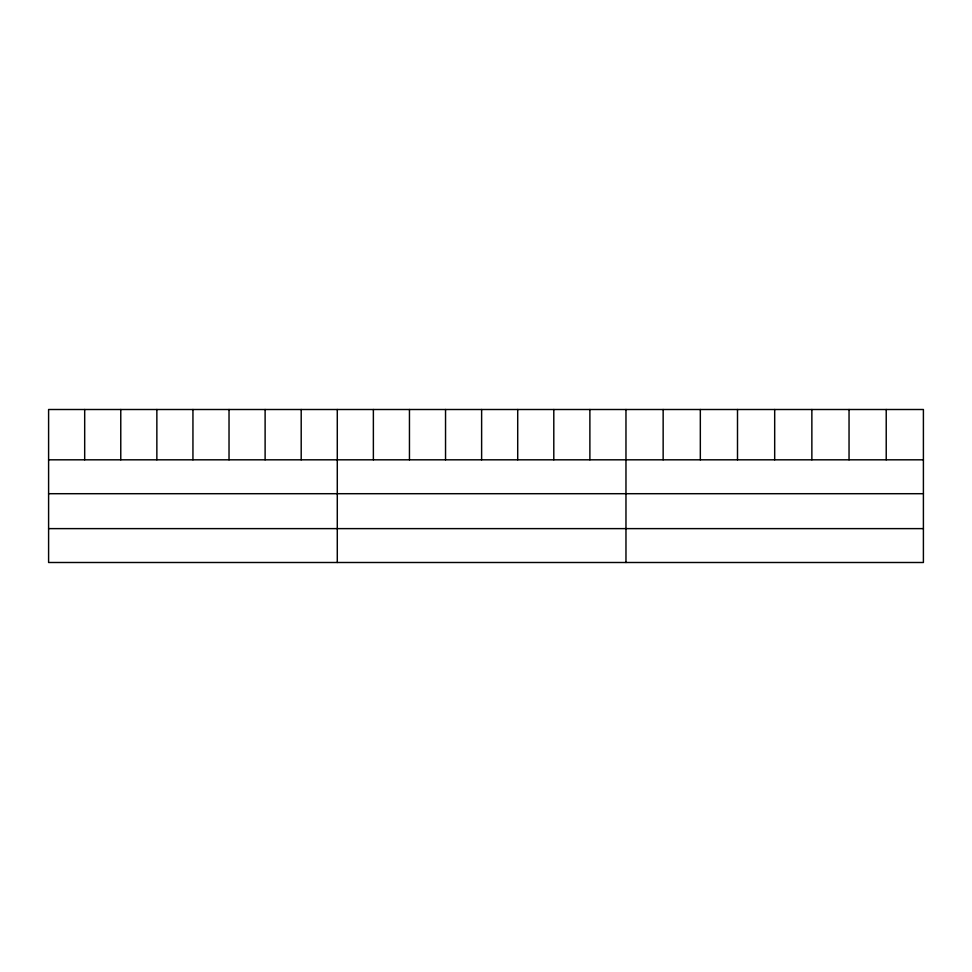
<?xml version="1.0" encoding="UTF-8"?>
<svg xmlns="http://www.w3.org/2000/svg" width="972" height="972" viewBox="0 0 972 972"><rect width="100%" height="100%" fill="white"/><g stroke="black" fill="none" stroke-linecap="round" stroke-linejoin="round"><path stroke-width="1.46" d="M923.4 493.703L923.4 409.504L48.6 409.504L48.6 562.496L923.4 562.496L923.4 493.703L48.6 493.703M48.6 459.817L923.4 459.817M48.6 528.622L923.4 528.622M886.221 409.504L886.221 459.817M849.042 409.504L849.042 459.817M811.863 409.504L811.863 459.817M774.684 409.504L774.684 459.817M737.505 409.504L737.505 459.817M700.326 409.504L700.326 459.817M663.147 409.504L663.147 459.817M625.968 409.504L625.968 562.496M589.883 409.504L589.883 459.817M553.797 409.504L553.797 459.817M517.712 409.504L517.712 459.817M481.626 409.504L481.626 459.817M445.541 409.504L445.541 459.817M409.455 409.504L409.455 459.817M373.37 409.504L373.37 459.817M337.284 409.504L337.284 562.496M301.199 409.504L301.199 459.817M265.113 409.504L265.113 459.817M229.028 409.504L229.028 459.817M192.942 409.504L192.942 459.817M156.857 409.504L156.857 459.817M120.771 409.504L120.771 459.817M84.686 409.504L84.686 459.817"/></g></svg>
